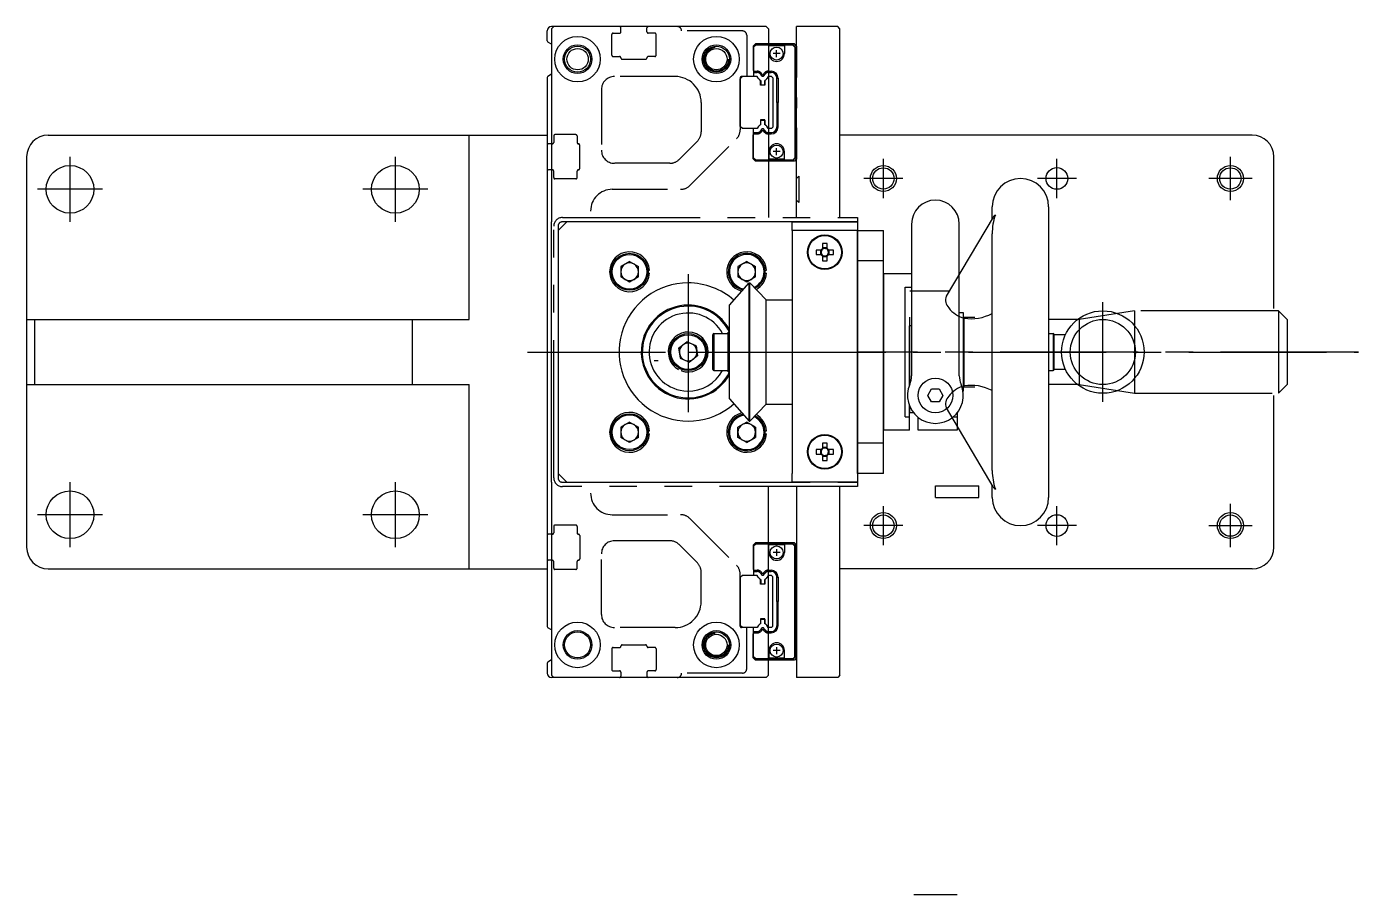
# Model space of a CAD drawing. Extents: x -54 to 519, y -14 to 520.
# Drawn here: x 0 to 307, y 320.5 to 520.5 of the extents above; entities that cross this region are included whole.
import ezdxf

# ---------------------------------------------------------------- set-up
doc = ezdxf.new("R2010")
doc.units = 0
for name, pattern in [('CENTER', [50.8, 31.75, -6.35, 6.35, -6.35]), ('DASHED', [19.05, 12.7, -6.35]), ('HIDDEN', [1.905, 1.27, -0.635]), ('PHANTOM', [63.5, 31.75, -6.35, 6.35, -6.35, 6.35, -6.35])]:
    doc.linetypes.add(name, pattern=pattern)
doc.layers.get('0').update_dxf_attribs({"linetype": 'CONTINUOUS'})
doc.layers.add('CENTER', color=1, linetype='CENTER')

msp = doc.modelspace()

# ---------------------------------------------------------------- linework, layer by layer
at = {"color": 7, "linetype": 'CONTINUOUS'}
for p, q in [((120, 517.21), (120, 519.5)), ((121.5, 520.5), (121, 520.5)), ((121.5, 520.5), (121, 520)), ((121, 520), (121, 475.5)), ((170.5, 520.5), (121.5, 520.5)), ((170.5, 520.5), (171, 520)), ((171, 520), (171, 476.5)), ((177.5, 476.5), (177.5, 520.5)), ((185.5, 520.5), (177.5, 520.5)), ((187, 520.5), (185.5, 520.5)), ((187.5, 520), (187, 520.5)), ((187.5, 476.5), (187.5, 520)), ((121, 516.46), (120.15, 516.95)), ((177, 516.5), (171, 516.5)), ((176.7, 516.3), (171, 516.3)), ((171.1, 516.25), (171, 516.25)), ((171.1, 514.3), (171.1, 516.25)), ((174.7, 516.05), (171.1, 516.05)), ((174.7, 516.25), (174.7, 514.3)), ((176.6, 516.25), (174.7, 516.25)), ((177.1, 515.75), (176.6, 516.25)), ((177.2, 515.8), (176.7, 516.3)), ((177.5, 516), (177, 516.5)), ((177.2, 515.8), (177.2, 490.2)), ((177.5, 516), (177.5, 508.8)), ((173.7, 514.3), (172.1, 514.3)), ((172.9, 513.5), (172.9, 515.1)), ((177.1, 515.75), (177.1, 490.25)), ((171.01, 510.23), (171.63, 510.23)), ((171.01, 510.23), (171.01, 509.93)), ((171.01, 509.93), (171.63, 509.93)), ((171.63, 509.93), (171.63, 510.23)), ((120, 508.78), (120, 382.21)), ((121, 509.53), (120.15, 509.04)), ((171.7, 509), (171, 509)), ((172, 508.7), (171.7, 509)), ((172, 508.7), (172, 497.3)), ((172.93, 503), (172.93, 508.63)), ((172.93, 508.63), (173.23, 508.63)), ((173.23, 508.63), (173.23, 503)), ((177.25, 508.4), (177.5, 508.8)), ((177.25, 508.4), (177.25, 497.6)), ((177.5, 504.2), (177.25, 504.6)), ((177.5, 504.2), (177.5, 501.8)), ((173.23, 503), (172.93, 503)), ((172.93, 503), (172.93, 497.37)), ((173.23, 497.37), (173.23, 503)), ((177.5, 501.8), (177.25, 501.4)), ((172.93, 497.37), (173.23, 497.37)), ((177.25, 497.6), (177.5, 497.2)), ((5, 495.5), (120, 495.5)), ((102, 453), (102, 495.5)), ((171.7, 497), (171, 497)), ((171.01, 496.07), (171.63, 496.07)), ((171.01, 495.77), (171.01, 496.07)), ((171.01, 495.77), (171.63, 495.77)), ((171.63, 496.07), (171.63, 495.77)), ((172, 497.3), (171.7, 497)), ((177.5, 497.2), (177.5, 490)), ((282.5, 495.5), (187.5, 495.5)), ((121, 493.5), (120.3, 493.5)), ((171.1, 491.7), (171.1, 489.75)), ((173.7, 491.7), (172.1, 491.7)), ((172.9, 490.9), (172.9, 492.5)), ((174.7, 489.75), (174.7, 491.7)), ((0, 490.5), (0, 453)), ((171.1, 489.75), (171, 489.75)), ((176.7, 489.7), (171, 489.7)), ((177, 489.5), (171, 489.5)), ((174.7, 489.95), (171.1, 489.95)), ((176.6, 489.75), (174.7, 489.75)), ((177.1, 490.25), (176.6, 489.75)), ((177.2, 490.2), (176.7, 489.7)), ((177.5, 490), (177, 489.5)), ((287.5, 455.5), (287.5, 490.5)), ((121, 487.5), (120.3, 487.5)), ((222.6, 476.26), (222.6, 479)), ((235.6, 479), (235.6, 412)), ((222.78, 476.57), (211.99, 458.36)), ((121, 415.5), (121, 475.5)), ((124.5, 475.5), (122.5, 473.5)), ((122.5, 473.5), (122.5, 417.5)), ((176.5, 475.5), (124.5, 475.5)), ((176.5, 473.5), (176.5, 475.5)), ((176.5, 475.5), (191.5, 475.5)), ((176.5, 473.5), (176.5, 417.5)), ((191.5, 473.5), (176.5, 473.5)), ((191.5, 475.5), (191.5, 473.5)), ((191.5, 475.5), (191.5, 473.5)), ((191.5, 417.5), (191.5, 473.5)), ((191.5, 473.5), (191.5, 417.5)), ((191.5, 473.5), (191.5, 417.5)), ((197.5, 466.52), (197.5, 473.5)), ((204, 475), (204, 440.04)), ((215, 440.04), (215, 475)), ((183.48, 470.48), (183.48, 469.37)), ((184.51, 469.37), (184.51, 470.48)), ((222.6, 418.16), (222.6, 472.76)), ((183.13, 469.01), (182.02, 469.01)), ((182.02, 467.98), (183.13, 467.98)), ((183.02, 469.01), (183.02, 467.98)), ((184.51, 469.48), (183.48, 469.48)), ((183.48, 467.63), (183.48, 466.51)), ((183.48, 467.52), (184.51, 467.52)), ((184.51, 466.51), (184.51, 467.63)), ((185.98, 469.01), (184.87, 469.01)), ((184.87, 467.98), (185.98, 467.98)), ((184.98, 467.98), (184.98, 469.01)), ((139, 466.36), (136.96, 465.18)), ((136.96, 465.18), (136.96, 462.82)), ((139, 466.36), (141.04, 465.18)), ((141.04, 462.82), (141.04, 465.18)), ((143.24, 464.33), (143.59, 464.36)), ((143.24, 463.67), (143.59, 463.64)), ((166, 466.36), (163.96, 465.18)), ((163.96, 465.18), (163.96, 462.82)), ((166, 466.36), (168.04, 465.18)), ((168.04, 462.82), (168.04, 465.18)), ((170.24, 464.33), (170.59, 464.36)), ((170.24, 463.67), (170.59, 463.64)), ((197.5, 466.52), (191.5, 466.52)), ((197.5, 424.48), (197.5, 466.52)), ((139, 461.64), (136.96, 462.82)), ((141.04, 462.82), (139, 461.64)), ((162.06, 456.32), (166.57, 461.42)), ((166, 461.64), (163.96, 462.82)), ((168.04, 462.82), (166, 461.64)), ((166.57, 461.42), (166.71, 461.42)), ((166.57, 429.57), (166.57, 461.42)), ((166.71, 461.42), (170.5, 457.5)), ((166.71, 429.57), (166.71, 461.42)), ((204, 463.5), (197.5, 463.5)), ((197.5, 463.5), (197.5, 427.5)), ((170.5, 457.5), (176.5, 457.5)), ((170.5, 433.5), (170.5, 457.5)), ((202.5, 460.47), (204, 460.47)), ((202.5, 430.53), (202.5, 460.47)), ((212.67, 459.5), (203.6, 459.5)), ((162.06, 434.68), (162.06, 456.32)), ((216, 454.5), (215, 454.5)), ((216, 436.5), (216, 454.5)), ((0, 453), (0, 438)), ((0, 453), (1.83, 453)), ((1.83, 453), (1.83, 438)), ((1.83, 453), (88.98, 453)), ((88.98, 438), (88.98, 453)), ((88.98, 453), (102, 453)), ((203.5, 437.85), (203.5, 451.5)), ((204, 451.5), (203.5, 451.5)), ((203.6, 438.09), (203.6, 453.5)), ((216, 453.5), (218.6, 453.5)), ((216.1, 437.71), (216.1, 453.29)), ((235.6, 453), (235.6, 438)), ((158.2, 441.5), (158.2, 449.5)), ((158.45, 449.75), (158.45, 441.25)), ((158.45, 449.75), (161.7, 449.75)), ((161.7, 450.1), (162.06, 450.1)), ((161.7, 440.9), (161.7, 450.1)), ((235.6, 449.75), (236.65, 449.75)), ((236.65, 449.75), (236.65, 441.25)), ((239.48, 449.5), (236.9, 449.5)), ((236.9, 441.5), (236.9, 449.5)), ((150.31, 446.38), (152.17, 447.83)), ((150.31, 446.38), (150.64, 444.05)), ((154.36, 446.95), (152.17, 447.83)), ((154.36, 446.95), (154.69, 444.62)), ((150.64, 444.05), (152.83, 443.16)), ((154.69, 444.62), (152.83, 443.16)), ((150.45, 441.78), (150.28, 441.47)), ((151.06, 441.5), (150.94, 441.17)), ((158.45, 441.25), (161.7, 441.25)), ((161.71, 440.9), (162.05, 440.9)), ((235.6, 441.25), (236.65, 441.25)), ((239.48, 441.5), (236.9, 441.5)), ((0, 438), (0, 400.5)), ((0, 438), (1.83, 438)), ((1.83, 438), (88.98, 438)), ((88.98, 438), (102, 438)), ((102, 395.5), (102, 438)), ((207.77, 435.5), (208.63, 437)), ((208.63, 437), (210.37, 437)), ((210.37, 437), (211.23, 435.5)), ((216, 436.5), (215.87, 436.5)), ((216, 436.5), (215.87, 436.5)), ((216, 437.5), (218.6, 437.5)), ((162.06, 434.68), (166.57, 429.57)), ((166.71, 429.57), (170.5, 433.5)), ((170.5, 433.5), (176.5, 433.5)), ((203.5, 427.5), (203.5, 433.15)), ((203.6, 431.5), (203.6, 432.91)), ((208.63, 434), (207.77, 435.5)), ((210.37, 434), (208.63, 434)), ((211.23, 435.5), (210.37, 434)), ((287.5, 400.5), (287.5, 435.5)), ((202.5, 430.53), (203.5, 430.53)), ((202.5, 430.53), (203.5, 430.53)), ((204.45, 431.5), (203.6, 431.5)), ((205.5, 427.5), (205.5, 430.45)), ((211.99, 432.63), (222.77, 414.43)), ((213.6, 430.53), (214.5, 430.53)), ((214.5, 431.43), (214.5, 427.5)), ((139, 429.36), (136.96, 428.18)), ((136.96, 428.18), (136.96, 425.82)), ((139, 429.36), (141.04, 428.18)), ((141.04, 425.82), (141.04, 428.18)), ((143.24, 427.33), (143.59, 427.36)), ((166, 429.36), (163.96, 428.18)), ((163.96, 425.82), (163.96, 428.18)), ((168.04, 428.18), (166, 429.36)), ((166.57, 429.57), (166.71, 429.57)), ((168.04, 428.18), (168.04, 425.82)), ((170.24, 427.33), (170.59, 427.36)), ((203.5, 427.5), (197.5, 427.5)), ((203.5, 427.5), (197.5, 427.5)), ((214.5, 427.5), (205.5, 427.5)), ((139, 424.64), (136.96, 425.82)), ((141.04, 425.82), (139, 424.64)), ((143.24, 426.67), (143.59, 426.64)), ((166, 424.64), (163.96, 425.82)), ((166, 424.64), (168.04, 425.82)), ((170.24, 426.67), (170.59, 426.64)), ((183.48, 424.48), (183.48, 423.37)), ((184.51, 423.37), (184.51, 424.48)), ((197.5, 424.48), (191.5, 424.48)), ((197.5, 417.5), (197.5, 424.48)), ((183.13, 423.01), (182.02, 423.01)), ((182.02, 421.98), (183.13, 421.98)), ((183.02, 423.01), (183.02, 421.98)), ((184.51, 423.48), (183.48, 423.48)), ((183.48, 421.63), (183.48, 420.51)), ((183.48, 421.52), (184.51, 421.52)), ((184.51, 420.51), (184.51, 421.63)), ((185.98, 423.01), (184.87, 423.01)), ((184.87, 421.98), (185.98, 421.98)), ((184.98, 421.98), (184.98, 423.01)), ((121, 415.5), (121, 371)), ((122.5, 417.5), (124.5, 415.5)), ((124.5, 415.5), (176.5, 415.5)), ((171, 371), (171, 414.5)), ((176.5, 415.5), (176.5, 417.5)), ((191.5, 415.5), (176.5, 415.5)), ((177.5, 414.5), (177.5, 370.5)), ((187.5, 371), (187.5, 414.5)), ((191.5, 417.5), (191.5, 415.5)), ((191.5, 417.5), (191.5, 415.5)), ((209.5, 414.68), (219.5, 414.68)), ((209.5, 412), (209.5, 414.68)), ((219.5, 412), (219.5, 414.68)), ((222.6, 412), (222.6, 414.72)), ((209.5, 412), (219.5, 412)), ((121, 403.5), (120.3, 403.5)), ((177, 401.5), (171, 401.5)), ((176.7, 401.3), (171, 401.3)), ((171.1, 401.25), (171, 401.25)), ((171.1, 399.3), (171.1, 401.25)), ((174.7, 401.05), (171.1, 401.05)), ((173.7, 399.3), (172.1, 399.3)), ((172.9, 400.1), (172.9, 398.5)), ((174.7, 401.25), (174.7, 399.3)), ((176.6, 401.25), (174.7, 401.25)), ((177.1, 400.75), (176.6, 401.25)), ((177.2, 400.8), (176.7, 401.3)), ((177.5, 401), (177, 401.5)), ((177.1, 375.25), (177.1, 400.75)), ((177.2, 375.2), (177.2, 400.8)), ((177.5, 393.8), (177.5, 401)), ((121, 397.5), (120.3, 397.5)), ((5, 395.5), (102, 395.5)), ((102, 395.5), (120, 395.5)), ((171.7, 394), (171, 394)), ((171.01, 395.23), (171.01, 394.93)), ((171.01, 395.23), (171.63, 395.23)), ((171.01, 394.93), (171.63, 394.93)), ((171.63, 394.93), (171.63, 395.23)), ((172, 393.7), (171.7, 394)), ((172, 382.3), (172, 393.7)), ((172.93, 393.63), (173.23, 393.63)), ((172.93, 388), (172.93, 393.63)), ((173.23, 393.63), (173.23, 388)), ((177.25, 393.4), (177.5, 393.8)), ((177.25, 382.6), (177.25, 393.4)), ((282.5, 395.5), (187.5, 395.5)), ((173.23, 388), (172.93, 388)), ((172.93, 388), (172.93, 382.37)), ((173.23, 382.37), (173.23, 388)), ((177.5, 389.2), (177.25, 389.6)), ((177.5, 386.8), (177.5, 389.2)), ((177.5, 386.8), (177.25, 386.4)), ((121, 381.46), (120.15, 381.95)), ((171.7, 382), (171, 382)), ((171.01, 380.77), (171.01, 381.07)), ((171.01, 381.07), (171.63, 381.07)), ((171.01, 380.77), (171.63, 380.77)), ((171.63, 381.07), (171.63, 380.77)), ((172, 382.3), (171.7, 382)), ((172.93, 382.37), (173.23, 382.37)), ((177.25, 382.6), (177.5, 382.2)), ((177.5, 375), (177.5, 382.2)), ((171.1, 374.75), (171, 374.75)), ((176.7, 374.7), (171, 374.7)), ((171.1, 376.7), (171.1, 374.75)), ((174.7, 374.95), (171.1, 374.95)), ((173.7, 376.7), (172.1, 376.7)), ((172.9, 377.5), (172.9, 375.9)), ((174.7, 374.75), (174.7, 376.7)), ((176.6, 374.75), (174.7, 374.75)), ((177.1, 375.25), (176.6, 374.75)), ((177.2, 375.2), (176.7, 374.7)), ((177.5, 375), (177, 374.5)), ((120, 373.78), (120, 371.5)), ((121, 374.53), (120.15, 374.04)), ((177, 374.5), (171, 374.5)), ((121, 371), (121.5, 370.5)), ((121.5, 370.5), (121, 370.5)), ((170.5, 370.5), (121.5, 370.5)), ((171, 371), (170.5, 370.5)), ((170.5, 370.5), (171, 371)), ((187, 370.5), (177.5, 370.5)), ((185.5, 370.5), (177.5, 370.5)), ((187, 370.5), (185.5, 370.5)), ((187.5, 371), (187, 370.5)), ((187.5, 371), (187, 370.5))]:
    msp.add_line(p, q, dxfattribs=at)
at = {"color": 3, "linetype": 'DASHED'}
for p, q in [((136.7, 520.5), (121.5, 520.5)), ((135.2, 519), (136.7, 519)), ((137, 519.3), (137, 520.2)), ((143, 519.3), (143, 520.2)), ((150, 520.5), (143.3, 520.5)), ((144.8, 519), (143.3, 519)), ((165, 519.5), (151, 519.5)), ((134.9, 513.9), (134.9, 518.7)), ((145.1, 513.9), (145.1, 518.7)), ((166, 518.5), (166, 509)), ((168, 516.5), (167.5, 516)), ((167.5, 516), (167.5, 510.5)), ((168.1, 516.3), (167.6, 515.8)), ((168.1, 516.25), (167.6, 515.75)), ((167.6, 515.8), (167.6, 515.75)), ((171, 516.5), (168, 516.5)), ((169.3, 516.3), (168.1, 516.3)), ((171, 516.25), (168.1, 516.25)), ((169.3, 516.3), (169.3, 516.25)), ((169.3, 516.3), (170.1, 516.3)), ((170.1, 516.3), (170.1, 516.25)), ((171, 516.3), (170.1, 516.3)), ((135.2, 513.6), (136.7, 513.6)), ((137.3, 513), (142.7, 513)), ((144.8, 513.6), (143.3, 513.6)), ((167.6, 515.75), (167.6, 510.23)), ((167.5, 510.5), (167.6, 510.28)), ((167.6, 510.23), (167.6, 509.93)), ((167.6, 510.23), (168.39, 510.23)), ((167.6, 509.93), (167.6, 509)), ((167.6, 509.93), (168.39, 509.93)), ((168.39, 510.23), (168.39, 509.93)), ((149.5, 509), (135.5, 509)), ((165, 509), (164.5, 508.5)), ((164.5, 508.7), (164.5, 496.74)), ((164.5, 497.5), (164.5, 508.5)), ((166, 509), (164.8, 509)), ((168.44, 509), (165, 509)), ((168.65, 508.63), (168.44, 509)), ((169.2, 507), (169.2, 508.11)), ((169.2, 508.03), (169.25, 508.01)), ((170.2, 507), (169.2, 507)), ((169.25, 508.01), (169.25, 507.05)), ((169.25, 507.05), (170.15, 507.05)), ((169.52, 509.58), (169.26, 509.43)), ((169.26, 509.43), (169.35, 509.27)), ((169.61, 509.42), (169.35, 509.27)), ((169.52, 509.58), (169.61, 509.42)), ((169.61, 509.42), (169.62, 509.41)), ((169.61, 509.42), (169.61, 509.42)), ((169.62, 509.41), (169.61, 509.42)), ((169.88, 509.58), (169.79, 509.42)), ((169.79, 509.42), (169.79, 509.42)), ((169.79, 509.42), (170.05, 509.27)), ((169.88, 509.58), (170.14, 509.43)), ((170.05, 509.27), (170.14, 509.43)), ((170.2, 508.03), (170.15, 508.01)), ((170.15, 507.05), (170.15, 508.01)), ((170.2, 508.11), (170.2, 507)), ((170.96, 509), (170.75, 508.63)), ((171, 509), (170.96, 509)), ((132.5, 506), (132.5, 492)), ((155.5, 503), (155.5, 496.23)), ((165, 497), (164.5, 497.5)), ((168.65, 497.37), (168.44, 497)), ((169.2, 499), (169.2, 497.89)), ((170.2, 499), (169.2, 499)), ((169.2, 497.97), (169.25, 497.99)), ((169.25, 497.99), (169.25, 498.95)), ((169.25, 498.95), (170.15, 498.95)), ((170.15, 498.95), (170.15, 497.99)), ((170.2, 497.97), (170.15, 497.99)), ((170.2, 497.89), (170.2, 499)), ((170.96, 497), (170.75, 497.37)), ((121.5, 495.3), (121.5, 493.8)), ((126.6, 495.6), (121.8, 495.6)), ((126.9, 495.3), (126.9, 493.8)), ((152.88, 483.88), (163.62, 494.62)), ((168.44, 497), (165, 497)), ((167.5, 495.5), (167.6, 495.72)), ((167.5, 490), (167.5, 495.5)), ((167.6, 496.07), (167.6, 497)), ((167.6, 496.07), (168.39, 496.07)), ((167.6, 495.77), (167.6, 496.07)), ((167.6, 490.25), (167.6, 495.77)), ((167.6, 495.77), (168.39, 495.77)), ((168.39, 495.77), (168.39, 496.07)), ((169.26, 496.57), (169.35, 496.73)), ((169.52, 496.42), (169.26, 496.57)), ((169.61, 496.58), (169.35, 496.73)), ((169.52, 496.42), (169.61, 496.57)), ((169.61, 496.57), (169.62, 496.59)), ((169.62, 496.59), (169.61, 496.58)), ((169.61, 496.58), (169.61, 496.57)), ((169.79, 496.58), (170.05, 496.73)), ((169.88, 496.42), (169.79, 496.58)), ((169.79, 496.58), (169.79, 496.58)), ((169.88, 496.42), (170.14, 496.57)), ((170.05, 496.73), (170.14, 496.57)), ((171, 497), (170.96, 497)), ((121.2, 493.5), (121, 493.5)), ((127.5, 487.8), (127.5, 493.2)), ((154.62, 494.11), (150.39, 489.88)), ((148.27, 489), (135.5, 489)), ((168, 489.5), (167.5, 490)), ((167.6, 490.2), (167.6, 490.25)), ((168.1, 489.75), (167.6, 490.25)), ((168.1, 489.7), (167.6, 490.2)), ((171, 489.5), (168, 489.5)), ((171, 489.75), (168.1, 489.75)), ((169.3, 489.7), (168.1, 489.7)), ((169.3, 489.7), (169.3, 489.75)), ((169.3, 489.7), (170.1, 489.7)), ((170.1, 489.7), (170.1, 489.75)), ((171, 489.7), (170.1, 489.7)), ((121.2, 487.5), (121, 487.5)), ((121.5, 485.7), (121.5, 487.2)), ((126.6, 485.4), (121.8, 485.4)), ((126.9, 485.7), (126.9, 487.2)), ((177.5, 485.46), (178.04, 486)), ((178.04, 486), (178.04, 480)), ((135, 483), (150.76, 483)), ((178.04, 480), (177.5, 480.54)), ((191.5, 476.5), (191.5, 475.5)), ((122.5, 474.5), (122.5, 416.5)), ((145.58, 443.5), (144.7, 443.5)), ((191.5, 415.5), (191.5, 414.5)), ((191.5, 415.5), (191.5, 414.5)), ((121.5, 405.3), (121.5, 403.8)), ((126.6, 405.6), (121.8, 405.6)), ((126.9, 405.3), (126.9, 403.8)), ((135, 408), (150.76, 408)), ((152.88, 407.12), (163.62, 396.38)), ((121.2, 403.5), (121, 403.5)), ((127.5, 403.2), (127.5, 397.8)), ((148.27, 402), (135.5, 402)), ((154.62, 396.89), (150.39, 401.12)), ((168, 401.5), (167.5, 401)), ((167.5, 401), (167.5, 395.5)), ((168.1, 401.3), (167.6, 400.8)), ((168.1, 401.25), (167.6, 400.75)), ((167.6, 400.8), (167.6, 400.75)), ((167.6, 400.75), (167.6, 395.23)), ((171, 401.5), (168, 401.5)), ((169.3, 401.3), (168.1, 401.3)), ((171, 401.25), (168.1, 401.25)), ((169.3, 401.3), (169.3, 401.25)), ((169.3, 401.3), (170.1, 401.3)), ((170.1, 401.3), (170.1, 401.25)), ((171, 401.3), (170.1, 401.3)), ((121.2, 397.5), (121, 397.5)), ((121.5, 395.7), (121.5, 397.2)), ((126.9, 395.7), (126.9, 397.2)), ((132.5, 385), (132.5, 399)), ((126.6, 395.4), (121.8, 395.4)), ((155.5, 388), (155.5, 394.77)), ((164.5, 382.3), (164.5, 394.26)), ((165, 394), (164.5, 393.5)), ((164.5, 393.5), (164.5, 382.5)), ((168.44, 394), (165, 394)), ((167.5, 395.5), (167.6, 395.28)), ((167.6, 395.23), (167.6, 394.93)), ((167.6, 395.23), (168.39, 395.23)), ((167.6, 394.93), (168.39, 394.93)), ((167.6, 394.93), (167.6, 394)), ((168.39, 395.23), (168.39, 394.93)), ((168.65, 393.63), (168.44, 394)), ((169.2, 392), (169.2, 393.11)), ((169.2, 393.03), (169.25, 393.01)), ((169.25, 393.01), (169.25, 392.05)), ((169.52, 394.58), (169.26, 394.43)), ((169.26, 394.43), (169.35, 394.27)), ((169.61, 394.42), (169.35, 394.27)), ((169.52, 394.58), (169.61, 394.42)), ((169.62, 394.41), (169.61, 394.42)), ((169.61, 394.42), (169.61, 394.42)), ((169.61, 394.42), (169.62, 394.41)), ((169.88, 394.58), (169.79, 394.42)), ((169.79, 394.42), (169.79, 394.42)), ((169.79, 394.42), (170.05, 394.27)), ((169.88, 394.58), (170.14, 394.43)), ((170.05, 394.27), (170.14, 394.43)), ((170.2, 393.03), (170.15, 393.01)), ((170.15, 392.05), (170.15, 393.01)), ((170.2, 393.11), (170.2, 392)), ((170.96, 394), (170.75, 393.63)), ((171, 394), (170.96, 394)), ((170.2, 392), (169.2, 392)), ((169.25, 392.05), (170.15, 392.05)), ((169.2, 384), (169.2, 382.89)), ((170.2, 384), (169.2, 384)), ((169.25, 382.99), (169.25, 383.95)), ((169.25, 383.95), (170.15, 383.95)), ((170.15, 383.95), (170.15, 382.99)), ((170.2, 382.89), (170.2, 384)), ((149.5, 382), (135.5, 382)), ((165, 382), (164.5, 382.5)), ((166, 382), (164.8, 382)), ((168.44, 382), (165, 382)), ((166, 372.5), (166, 382)), ((166, 372.5), (166, 382)), ((167.5, 380.5), (167.6, 380.72)), ((167.6, 381.07), (167.6, 382)), ((167.6, 380.77), (167.6, 381.07)), ((167.6, 381.07), (168.39, 381.07)), ((167.6, 375.25), (167.6, 380.77)), ((167.6, 380.77), (168.39, 380.77)), ((168.39, 380.77), (168.39, 381.07)), ((168.65, 382.37), (168.44, 382)), ((169.2, 382.97), (169.25, 382.99)), ((169.26, 381.57), (169.35, 381.73)), ((169.52, 381.42), (169.26, 381.57)), ((169.61, 381.58), (169.35, 381.73)), ((169.52, 381.42), (169.61, 381.57)), ((169.62, 381.59), (169.61, 381.58)), ((169.61, 381.57), (169.62, 381.59)), ((169.61, 381.58), (169.61, 381.57)), ((169.79, 381.58), (170.05, 381.73)), ((169.79, 381.58), (169.79, 381.58)), ((169.88, 381.42), (169.79, 381.58)), ((169.88, 381.42), (170.14, 381.57)), ((170.05, 381.73), (170.14, 381.57)), ((170.2, 382.97), (170.15, 382.99)), ((170.96, 382), (170.75, 382.37)), ((171, 382), (170.96, 382)), ((137.3, 378), (142.7, 378)), ((167.5, 375), (167.5, 380.5)), ((134.9, 377.1), (134.9, 372.3)), ((135.2, 377.4), (136.7, 377.4)), ((144.8, 377.4), (143.3, 377.4)), ((145.1, 377.1), (145.1, 372.3)), ((168, 374.5), (167.5, 375)), ((168.1, 374.75), (167.6, 375.25)), ((167.6, 375.2), (167.6, 375.25)), ((168.1, 374.7), (167.6, 375.2)), ((171, 374.75), (168.1, 374.75)), ((169.3, 374.7), (168.1, 374.7)), ((169.3, 374.7), (169.3, 374.75)), ((169.3, 374.7), (170.1, 374.7)), ((170.1, 374.7), (170.1, 374.75)), ((171, 374.7), (170.1, 374.7)), ((135.2, 372), (136.7, 372)), ((137, 371.7), (137, 370.8)), ((143, 371.7), (143, 370.8)), ((144.8, 372), (143.3, 372)), ((165, 371.5), (151, 371.5)), ((171, 374.5), (168, 374.5)), ((136.7, 370.5), (121.5, 370.5)), ((150, 370.5), (143.3, 370.5))]:
    msp.add_line(p, q, dxfattribs=at)
at = {"color": 3, "linetype": 'PHANTOM'}
for p, q in [((123.5, 476.5), (191.5, 476.5)), ((191.5, 476.5), (191.5, 475.5)), ((121.5, 416.5), (121.5, 474.5)), ((122.5, 474.5), (122.5, 416.5)), ((191.5, 475.5), (123.5, 475.5)), ((255.39, 455), (242.6, 453)), ((255.39, 455), (255.39, 436)), ((288.6, 455), (255.39, 455)), ((288.6, 455), (288.6, 436)), ((288.6, 455), (290.6, 453)), ((242.6, 453), (235.6, 453)), ((242.6, 453), (242.6, 438)), ((290.6, 453), (290.6, 438)), ((242.6, 438), (235.6, 438)), ((242.6, 438), (255.39, 436)), ((255.39, 436), (288.6, 436)), ((290.6, 438), (288.6, 436)), ((123.5, 415.5), (191.5, 415.5)), ((191.5, 414.5), (123.5, 414.5)), ((191.5, 415.5), (191.5, 414.5)), ((191.5, 415.5), (191.5, 414.5))]:
    msp.add_line(p, q, dxfattribs=at)
at = {"color": 7, "linetype": 'HIDDEN'}
for p, q in [((191.5, 475.5), (191.5, 415.5)), ((191.5, 466.75), (191.5, 461.3)), ((191.5, 466.1), (191.5, 461.9)), ((191.5, 466.1), (191.5, 461.9)), ((191.5, 434.1), (191.5, 429.9)), ((191.5, 434.1), (191.5, 429.9)), ((191.5, 429.75), (191.5, 424.3)), ((191.5, 429.1), (191.5, 424.9)), ((191.5, 429.1), (191.5, 424.9))]:
    msp.add_line(p, q, dxfattribs=at)
at = {"color": 3, "linetype": 'DASHED', "flags": 128}
for points in [[(191.5, 475.5), (191.5, 475.5)], [(191.5, 415.5), (191.5, 415.5)]]:
    msp.add_lwpolyline(points, dxfattribs=at)
at = {"color": 7}
for points in [[(191.5, 473.5, 0), (191.59, 473.5, 0), (191.69, 473.5, 0), (191.79, 473.5, 0), (191.88, 473.5, 0), (191.98, 473.5, 0), (192.07, 473.5, 0), (192.17, 473.5, 0), (192.26, 473.5, 0), (192.36, 473.5, 0), (192.45, 473.5, 0), (192.55, 473.5, 0), (192.64, 473.5, 0), (192.74, 473.5, 0), (192.83, 473.5, 0), (192.93, 473.5, 0), (193.02, 473.5, 0), (193.12, 473.5, 0), (193.21, 473.5, 0), (193.31, 473.5, 0), (193.4, 473.5, 0), (193.5, 473.5, 0), (193.59, 473.5, 0), (193.69, 473.5, 0), (193.79, 473.5, 0), (193.88, 473.5, 0), (193.98, 473.5, 0), (194.07, 473.5, 0), (194.17, 473.5, 0), (194.26, 473.5, 0), (194.36, 473.5, 0), (194.45, 473.5, 0), (194.55, 473.5, 0), (194.64, 473.5, 0), (194.74, 473.5, 0), (194.83, 473.5, 0), (194.93, 473.5, 0), (195.02, 473.5, 0), (195.12, 473.5, 0), (195.21, 473.5, 0), (195.31, 473.5, 0), (195.4, 473.5, 0), (195.5, 473.5, 0), (195.59, 473.5, 0), (195.69, 473.5, 0), (195.79, 473.5, 0), (195.88, 473.5, 0), (195.98, 473.5, 0), (196.07, 473.5, 0), (196.17, 473.5, 0), (196.26, 473.5, 0), (196.36, 473.5, 0), (196.45, 473.5, 0), (196.55, 473.5, 0), (196.64, 473.5, 0), (196.74, 473.5, 0), (196.83, 473.5, 0), (196.93, 473.5, 0), (197.02, 473.5, 0), (197.12, 473.5, 0), (197.21, 473.5, 0), (197.31, 473.5, 0), (197.4, 473.5, 0), (197.5, 473.5, 0)], [(197.5, 417.5, 0), (197.4, 417.5, 0), (197.31, 417.5, 0), (197.21, 417.5, 0), (197.12, 417.5, 0), (197.02, 417.5, 0), (196.93, 417.5, 0), (196.83, 417.5, 0), (196.74, 417.5, 0), (196.64, 417.5, 0), (196.55, 417.5, 0), (196.45, 417.5, 0), (196.36, 417.5, 0), (196.26, 417.5, 0), (196.17, 417.5, 0), (196.07, 417.5, 0), (195.98, 417.5, 0), (195.88, 417.5, 0), (195.79, 417.5, 0), (195.69, 417.5, 0), (195.59, 417.5, 0), (195.5, 417.5, 0), (195.4, 417.5, 0), (195.31, 417.5, 0), (195.21, 417.5, 0), (195.12, 417.5, 0), (195.02, 417.5, 0), (194.93, 417.5, 0), (194.83, 417.5, 0), (194.74, 417.5, 0), (194.64, 417.5, 0), (194.55, 417.5, 0), (194.45, 417.5, 0), (194.36, 417.5, 0), (194.26, 417.5, 0), (194.17, 417.5, 0), (194.07, 417.5, 0), (193.98, 417.5, 0), (193.88, 417.5, 0), (193.79, 417.5, 0), (193.69, 417.5, 0), (193.59, 417.5, 0), (193.5, 417.5, 0), (193.4, 417.5, 0), (193.31, 417.5, 0), (193.21, 417.5, 0), (193.12, 417.5, 0), (193.02, 417.5, 0), (192.93, 417.5, 0), (192.83, 417.5, 0), (192.74, 417.5, 0), (192.64, 417.5, 0), (192.55, 417.5, 0), (192.45, 417.5, 0), (192.36, 417.5, 0), (192.26, 417.5, 0), (192.17, 417.5, 0), (192.07, 417.5, 0), (191.98, 417.5, 0), (191.88, 417.5, 0), (191.79, 417.5, 0), (191.69, 417.5, 0), (191.59, 417.5, 0), (191.5, 417.5, 0)], [(204.5, 320.5, 0), (204.66, 320.5, 0), (204.82, 320.5, 0), (204.98, 320.5, 0), (205.13, 320.5, 0), (205.29, 320.5, 0), (205.45, 320.5, 0), (205.61, 320.5, 0), (205.77, 320.5, 0), (205.93, 320.5, 0), (206.09, 320.5, 0), (206.25, 320.5, 0), (206.4, 320.5, 0), (206.56, 320.5, 0), (206.72, 320.5, 0), (206.88, 320.5, 0), (207.04, 320.5, 0), (207.2, 320.5, 0), (207.36, 320.5, 0), (207.52, 320.5, 0), (207.67, 320.5, 0), (207.83, 320.5, 0), (207.99, 320.5, 0), (208.15, 320.5, 0), (208.31, 320.5, 0), (208.47, 320.5, 0), (208.63, 320.5, 0), (208.79, 320.5, 0), (208.94, 320.5, 0), (209.1, 320.5, 0), (209.26, 320.5, 0), (209.42, 320.5, 0), (209.58, 320.5, 0), (209.74, 320.5, 0), (209.9, 320.5, 0), (210.06, 320.5, 0), (210.21, 320.5, 0), (210.37, 320.5, 0), (210.53, 320.5, 0), (210.69, 320.5, 0), (210.85, 320.5, 0), (211.01, 320.5, 0), (211.17, 320.5, 0), (211.32, 320.5, 0), (211.48, 320.5, 0), (211.64, 320.5, 0), (211.8, 320.5, 0), (211.96, 320.5, 0), (212.12, 320.5, 0), (212.28, 320.5, 0), (212.44, 320.5, 0), (212.59, 320.5, 0), (212.75, 320.5, 0), (212.91, 320.5, 0), (213.07, 320.5, 0), (213.23, 320.5, 0), (213.39, 320.5, 0), (213.55, 320.5, 0), (213.71, 320.5, 0), (213.86, 320.5, 0), (214.02, 320.5, 0), (214.18, 320.5, 0), (214.34, 320.5, 0), (214.5, 320.5, 0)]]:
    msp.add_polyline3d(points, dxfattribs=at)
at = {"color": 7, "linetype": 'CONTINUOUS'}
for centre, radius in [((127, 513), 5.25), ((127, 513), 3.3), ((159, 513), 5.25), ((159, 513), 3.3), ((172.9, 514.3), 1.5), ((127, 513), 2.46), ((159, 513), 2.46), ((172.9, 491.7), 1.5), ((10, 483), 5.5), ((85, 483), 5.5), ((197.5, 485.5), 2.46), ((237.5, 485.5), 2.5), ((277.5, 485.5), 2.46), ((184, 468.5), 4), ((184, 468.5), 3.85), ((139, 464), 4.25), ((139, 464), 4), ((248.1, 445.5), 9.5), ((248.1, 445.5), 7.5), ((152.5, 445.5), 4.25), ((152.5, 445.5), 4), ((209.5, 435.5), 4), ((139, 427), 4.25), ((139, 427), 4), ((184, 422.5), 4), ((184, 422.5), 3.85), ((10, 408), 5.5), ((85, 408), 5.5), ((197.5, 405.5), 2.46), ((237.5, 405.5), 2.5), ((277.5, 405.5), 2.46), ((172.9, 399.3), 1.5), ((127, 378), 5.25), ((127, 378), 3.3), ((159, 378), 5.25), ((159, 378), 3.3), ((159, 378), 2.46), ((172.9, 376.7), 1.5)]:
    msp.add_circle(centre, radius, dxfattribs=at)
at = {"color": 3, "linetype": 'CONTINUOUS'}
for centre in [(127, 513), (159, 513), (197.5, 485.5), (277.5, 485.5), (197.5, 405.5), (277.5, 405.5), (127, 378), (159, 378)]:
    msp.add_circle(centre, 3, dxfattribs=at)
at = {"color": 3, "linetype": 'DASHED'}
for centre in [(159, 513), (159, 378)]:
    msp.add_circle(centre, 2.75, dxfattribs=at)
at = {"color": 7, "linetype": 'CONTINUOUS'}
for centre, radius, start, end in [((121, 519.5), 1, 90, 180), ((120.3, 517.21), 0.3, 180, 240), ((172.9, 514.3), 1.8, 180, 0), ((171.01, 508.93), 1.3, 90, 90.2346), ((171.01, 508.93), 1, 90, 90.3049), ((171.63, 508.63), 1.6, 0.0008, 89.9992), ((171.63, 508.63), 1.3, 0, 90), ((120.3, 508.78), 0.3, 120, 180), ((171.63, 497.37), 1.6, 270.0008, 359.9992), ((171.63, 497.37), 1.3, 270, 0), ((5, 490.5), 5, 90, 180), ((171.01, 497.07), 1, 269.6951, 270), ((171.01, 497.07), 1.3, 269.7654, 270), ((282.5, 490.5), 5, 0, 90), ((120.3, 493.8), 0.3, 180, 270), ((172.9, 491.7), 1.8, 0, 180), ((120.3, 487.2), 0.3, 90, 180), ((229.1, 479), 6.5, 0, 180), ((209.5, 475), 5.5, 0, 180), ((235.42, 472.85), 12.82, 160.7672, 180.4281), ((223.84, 475.98), 1.22, 115.4714, 150.9317), ((184, 456.11), 14.38, 87.9477, 92.0523), ((139, 464), 4.6, 4.5, 355.5), ((166, 464), 4.6, 4.5, 256.1551), ((166, 464), 4.25, 0, 258.6473), ((166, 464), 4, 0, 260.7477), ((196.39, 468.5), 14.38, 177.9477, 182.0523), ((184, 468.5), 1.01, 120.6869, 149.3131), ((184, 468.5), 1.01, 210.6869, 239.3131), ((184, 468.5), 0.851, 142.7589, 217.2411), ((184, 468.5), 0.851, 127.2411, 142.7589), ((184, 468.5), 0.851, 217.2411, 232.7589), ((184, 468.5), 0.851, 52.7589, 127.2411), ((184, 468.5), 0.851, 232.7589, 307.2411), ((184, 468.5), 1.01, 30.6869, 59.3131), ((184, 468.5), 0.851, 37.2411, 52.7589), ((184, 468.5), 0.851, 307.2411, 322.7589), ((184, 468.5), 1.01, 300.6869, 329.3131), ((184, 468.5), 0.851, 322.7589, 37.2411), ((171.61, 468.5), 14.38, 357.9477, 2.0523), ((139, 464), 2.04, 120, 180), ((139, 464), 2.04, 180, 240), ((139, 464), 2.04, 60, 120), ((139, 464), 2.04, 0, 60), ((139, 464), 2.04, 300, 0), ((166, 464), 2.04, 120, 180), ((166, 464), 2.04, 180, 240), ((166, 464), 2.04, 60, 120), ((166, 464), 2.04, 0, 60), ((166, 464), 2.04, 300, 0), ((166, 464), 4, 295.3635, 0), ((166, 464), 4.25, 296.4965, 0), ((166, 464), 4.6, 297.8663, 355.5), ((184, 480.89), 14.38, 267.9477, 272.0523), ((152.5, 445.5), 15.93, 90, 311.4611), ((139, 464), 2.04, 240, 300), ((152.5, 445.5), 15.93, 48.5389, 90), ((166, 464), 2.04, 240, 300), ((214.49, 457.5), 2.64, 160.9136, 223.3964), ((152.5, 445.5), 10.82, 90, 332.0695), ((152.5, 445.5), 10.57, 90, 334.2063), ((152.5, 445.5), 9, 28.1786, 268.6583), ((152.5, 445.5), 10.82, 27.9305, 90), ((152.5, 445.5), 10.57, 25.7937, 90), ((217.94, 459.79), 6.76, 217.4362, 254.2304), ((217.65, 464.03), 10.85, 261.7701, 297.1803), ((152.5, 445.5), 4.6, 250.1532, 241.1532), ((158.45, 449.5), 0.25, 90, 180), ((236.65, 449.5), 0.251, 0.0649, 89.8434), ((152.5, 445.5), 2.04, 128.0314, 188.0314), ((152.5, 445.5), 2.04, 188.0314, 248.0314), ((152.5, 445.5), 2.04, 68.0314, 128.0314), ((152.5, 445.5), 2.04, 8.0314, 68.0314), ((152.5, 445.5), 2.04, 308.0314, 8.0314), ((152.5, 445.5), 2.04, 248.0314, 308.0314), ((152.5, 445.5), 9, 268.6583, 331.8214), ((158.45, 441.5), 0.25, 180, 270), ((199, 440.04), 5, 336.6341, 0), ((220, 440.04), 5, 180, 203.3659), ((236.65, 441.5), 0.25, 270, 360), ((209.5, 435.5), 6.44, 156.6341, 23.3659), ((217.94, 431.2), 6.76, 105.7696, 142.5638), ((217.65, 426.97), 10.85, 62.8197, 98.2299), ((214.49, 433.5), 2.64, 136.6036, 199.0864), ((139, 427), 4.6, 4.5, 355.5), ((166, 427), 4.6, 103.8449, 355.5), ((166, 427), 4.25, 101.3527, 0), ((166, 427), 4, 99.2523, 0), ((166, 427), 4, 0, 64.6365), ((166, 427), 4.25, 0, 63.5035), ((166, 427), 4.6, 4.5, 62.1337), ((139, 427), 2.04, 120, 180), ((139, 427), 2.04, 180, 240), ((139, 427), 2.04, 60, 120), ((139, 427), 2.04, 0, 60), ((139, 427), 2.04, 300, 0), ((166, 427), 2.04, 120, 180), ((166, 427), 2.04, 180, 240), ((166, 427), 2.04, 60, 120), ((166, 427), 2.04, 0, 60), ((166, 427), 2.04, 300, 0), ((139, 427), 2.04, 240, 300), ((166, 427), 2.04, 240, 300), ((184, 410.11), 14.38, 87.9477, 92.0523), ((196.39, 422.5), 14.38, 177.9477, 182.0523), ((184, 422.5), 1.01, 120.6869, 149.3131), ((184, 422.5), 1.01, 210.6869, 239.3131), ((184, 422.5), 0.851, 142.7589, 217.2411), ((184, 422.5), 0.851, 127.2411, 142.7589), ((184, 422.5), 0.851, 217.2411, 232.7589), ((184, 422.5), 0.851, 52.7589, 127.2411), ((184, 422.5), 0.851, 232.7589, 307.2411), ((184, 422.5), 1.01, 30.6869, 59.3131), ((184, 422.5), 0.851, 37.2411, 52.7589), ((184, 422.5), 0.851, 307.2411, 322.7589), ((184, 422.5), 1.01, 300.6869, 329.3131), ((184, 422.5), 0.851, 322.7589, 37.2411), ((171.61, 422.5), 14.38, 357.9477, 2.0523), ((184, 434.89), 14.38, 267.9477, 272.0523), ((235.41, 418.14), 12.81, 179.9272, 199.2375), ((229.1, 412), 6.5, 180, 0), ((223.84, 415.02), 1.22, 209.0683, 244.5286), ((120.3, 403.8), 0.3, 180, 270), ((5, 400.5), 5, 180, 270), ((172.9, 399.3), 1.8, 180, 360), ((282.5, 400.5), 5, 270, 0), ((120.3, 397.2), 0.3, 90, 180), ((171.01, 393.93), 1.3, 90, 90.2346), ((171.01, 393.93), 1, 90, 90.3049), ((171.63, 393.63), 1.6, 0.0008, 89.9992), ((171.63, 393.63), 1.3, 360, 90), ((120.3, 382.21), 0.3, 180, 240), ((171.01, 382.07), 1, 269.6951, 270), ((171.01, 382.07), 1.3, 269.7654, 270), ((171.63, 382.37), 1.6, 270.0008, 359.9992), ((171.63, 382.37), 1.3, 270, 360), ((172.9, 376.7), 1.8, 360, 180), ((120.3, 373.78), 0.3, 120, 180), ((121, 371.5), 1, 180, 270)]:
    msp.add_arc(centre, radius, start, end, dxfattribs=at)
at = {"color": 3, "linetype": 'DASHED'}
for centre, radius, start, end in [((135.2, 518.7), 0.3, 90, 180), ((136.7, 520.2), 0.3, 0, 90), ((136.7, 519.3), 0.3, 270, 0), ((143.3, 520.2), 0.3, 90, 180), ((143.3, 519.3), 0.3, 180, 270), ((144.8, 518.7), 0.3, 0, 90), ((150, 519.5), 1, 0, 90), ((165, 518.5), 1, 0, 90), ((135.2, 513.9), 0.3, 180, 270), ((136.7, 513.3), 0.3, 0, 90), ((137.3, 513.3), 0.3, 180, 270), ((142.7, 513.3), 0.3, 270, 0), ((143.3, 513.3), 0.3, 90, 180), ((144.8, 513.9), 0.3, 270, 0), ((168.39, 508.93), 1.3, 30, 90), ((168.39, 508.93), 1, 30, 90), ((171.01, 508.93), 1.3, 90.2346, 150), ((171.01, 508.93), 1, 90.3049, 150), ((135.5, 506), 3, 90, 180), ((149.5, 503), 6, 0, 90), ((164.8, 508.7), 0.3, 90, 180), ((169.79, 509.29), 1.32, 210, 243.402), ((169.7, 509.47), 0.4, 210, 330), ((169.61, 509.29), 1.32, 296.598, 330), ((169.79, 496.71), 1.32, 116.598, 150), ((169.61, 496.71), 1.32, 30, 63.402), ((121.8, 495.3), 0.3, 90, 180), ((126.6, 495.3), 0.3, 0, 90), ((152.5, 496.23), 3, 315, 0), ((161.5, 496.74), 3, 315, 0), ((168.39, 497.07), 1, 270, 330), ((168.39, 497.07), 1.3, 270, 330), ((169.7, 496.53), 0.4, 30, 150), ((171.01, 497.07), 1.3, 210, 269.7654), ((171.01, 497.07), 1, 210, 269.6951), ((121.2, 493.8), 0.3, 270, 0), ((127.2, 493.8), 0.3, 180, 270), ((127.2, 493.2), 0.3, 0, 90), ((135.5, 492), 3, 180, 270), ((148.27, 492), 3, 270, 315), ((121.2, 487.2), 0.3, 0, 90), ((121.8, 485.7), 0.3, 180, 270), ((126.6, 485.7), 0.3, 270, 0), ((127.2, 487.2), 0.3, 90, 180), ((127.2, 487.8), 0.3, 270, 0), ((135, 478), 5, 90, 180), ((150.76, 486), 3, 270, 315), ((135, 413), 5, 180, 270), ((121.8, 405.3), 0.3, 90, 180), ((126.6, 405.3), 0.3, 0, 90), ((150.76, 405), 3, 45, 90), ((121.2, 403.8), 0.3, 270, 0), ((127.2, 403.8), 0.3, 180, 270), ((127.2, 403.2), 0.3, 0, 90), ((135.5, 399), 3, 90, 180), ((148.27, 399), 3, 45, 90), ((121.2, 397.2), 0.3, 0, 90), ((127.2, 397.2), 0.3, 90, 180), ((127.2, 397.8), 0.3, 270, 0), ((152.5, 394.77), 3, 0, 45), ((161.5, 394.26), 3, 0, 45), ((121.8, 395.7), 0.3, 180, 270), ((126.6, 395.7), 0.3, 270, 0), ((168.39, 393.93), 1.3, 30, 90), ((168.39, 393.93), 1, 30, 90), ((169.79, 394.29), 1.32, 210, 243.402), ((169.7, 394.47), 0.4, 210, 330), ((171.01, 393.93), 1.3, 90.2346, 150), ((171.01, 393.93), 1, 90.3049, 150), ((169.61, 394.29), 1.32, 296.598, 330), ((149.5, 388), 6, 270, 0), ((135.5, 385), 3, 180, 270), ((164.8, 382.3), 0.3, 180, 270), ((168.39, 382.07), 1, 270, 330), ((168.39, 382.07), 1.3, 270, 330), ((169.79, 381.71), 1.32, 116.598, 150), ((169.7, 381.53), 0.4, 30, 150), ((171.01, 382.07), 1.3, 210, 269.7654), ((171.01, 382.07), 1, 210, 269.6951), ((169.61, 381.71), 1.32, 30, 63.402), ((136.7, 377.7), 0.3, 270, 0), ((137.3, 377.7), 0.3, 90, 180), ((142.7, 377.7), 0.3, 0, 90), ((143.3, 377.7), 0.3, 180, 270), ((135.2, 377.1), 0.3, 90, 180), ((144.8, 377.1), 0.3, 0, 90), ((135.2, 372.3), 0.3, 180, 270), ((136.7, 371.7), 0.3, 0, 90), ((143.3, 371.7), 0.3, 90, 180), ((144.8, 372.3), 0.3, 270, 0), ((150, 371.5), 1, 270, 0), ((165, 372.5), 1, 270, 0), ((165, 372.5), 1, 270, 360), ((136.7, 370.8), 0.3, 270, 0), ((143.3, 370.8), 0.3, 180, 270)]:
    msp.add_arc(centre, radius, start, end, dxfattribs=at)
at = {"color": 3, "linetype": 'PHANTOM'}
for centre, radius, start, end in [((123.5, 474.5), 2, 90, 180), ((123.5, 474.5), 1, 90, 180), ((123.5, 416.5), 2, 180, 270), ((123.5, 416.5), 1, 180, 270)]:
    msp.add_arc(centre, radius, start, end, dxfattribs=at)
at = {"layer": 'CENTER', "color": 1, "linetype": 'CENTER'}
for p, q in [((10, 475.5), (10, 490.5)), ((85, 475.5), (85, 490.5)), ((197.5, 481), (197.5, 490)), ((237.5, 481), (237.5, 490)), ((277.5, 480.5), (277.5, 490.5)), ((202, 485.5), (193, 485.5)), ((242, 485.5), (233, 485.5)), ((282.5, 485.5), (272.5, 485.5)), ((17.5, 483), (2.5, 483)), ((92.5, 483), (77.5, 483)), ((152.5, 463.42), (152.5, 427.57)), ((248.1, 434), (248.1, 457)), ((115.5, 445.5), (307, 445.5)), ((152.5, 445.5), (191.5, 445.5)), ((307, 445.5), (191.5, 445.5)), ((10, 400.5), (10, 415.5)), ((85, 400.5), (85, 415.5)), ((197.5, 401), (197.5, 410)), ((237.5, 401), (237.5, 410)), ((277.5, 400.5), (277.5, 410.5)), ((17.5, 408), (2.5, 408)), ((92.5, 408), (77.5, 408)), ((202, 405.5), (193, 405.5)), ((242, 405.5), (233, 405.5)), ((272.5, 405.5), (282.5, 405.5))]:
    msp.add_line(p, q, dxfattribs=at)

doc.saveas('drawing.dxf')
